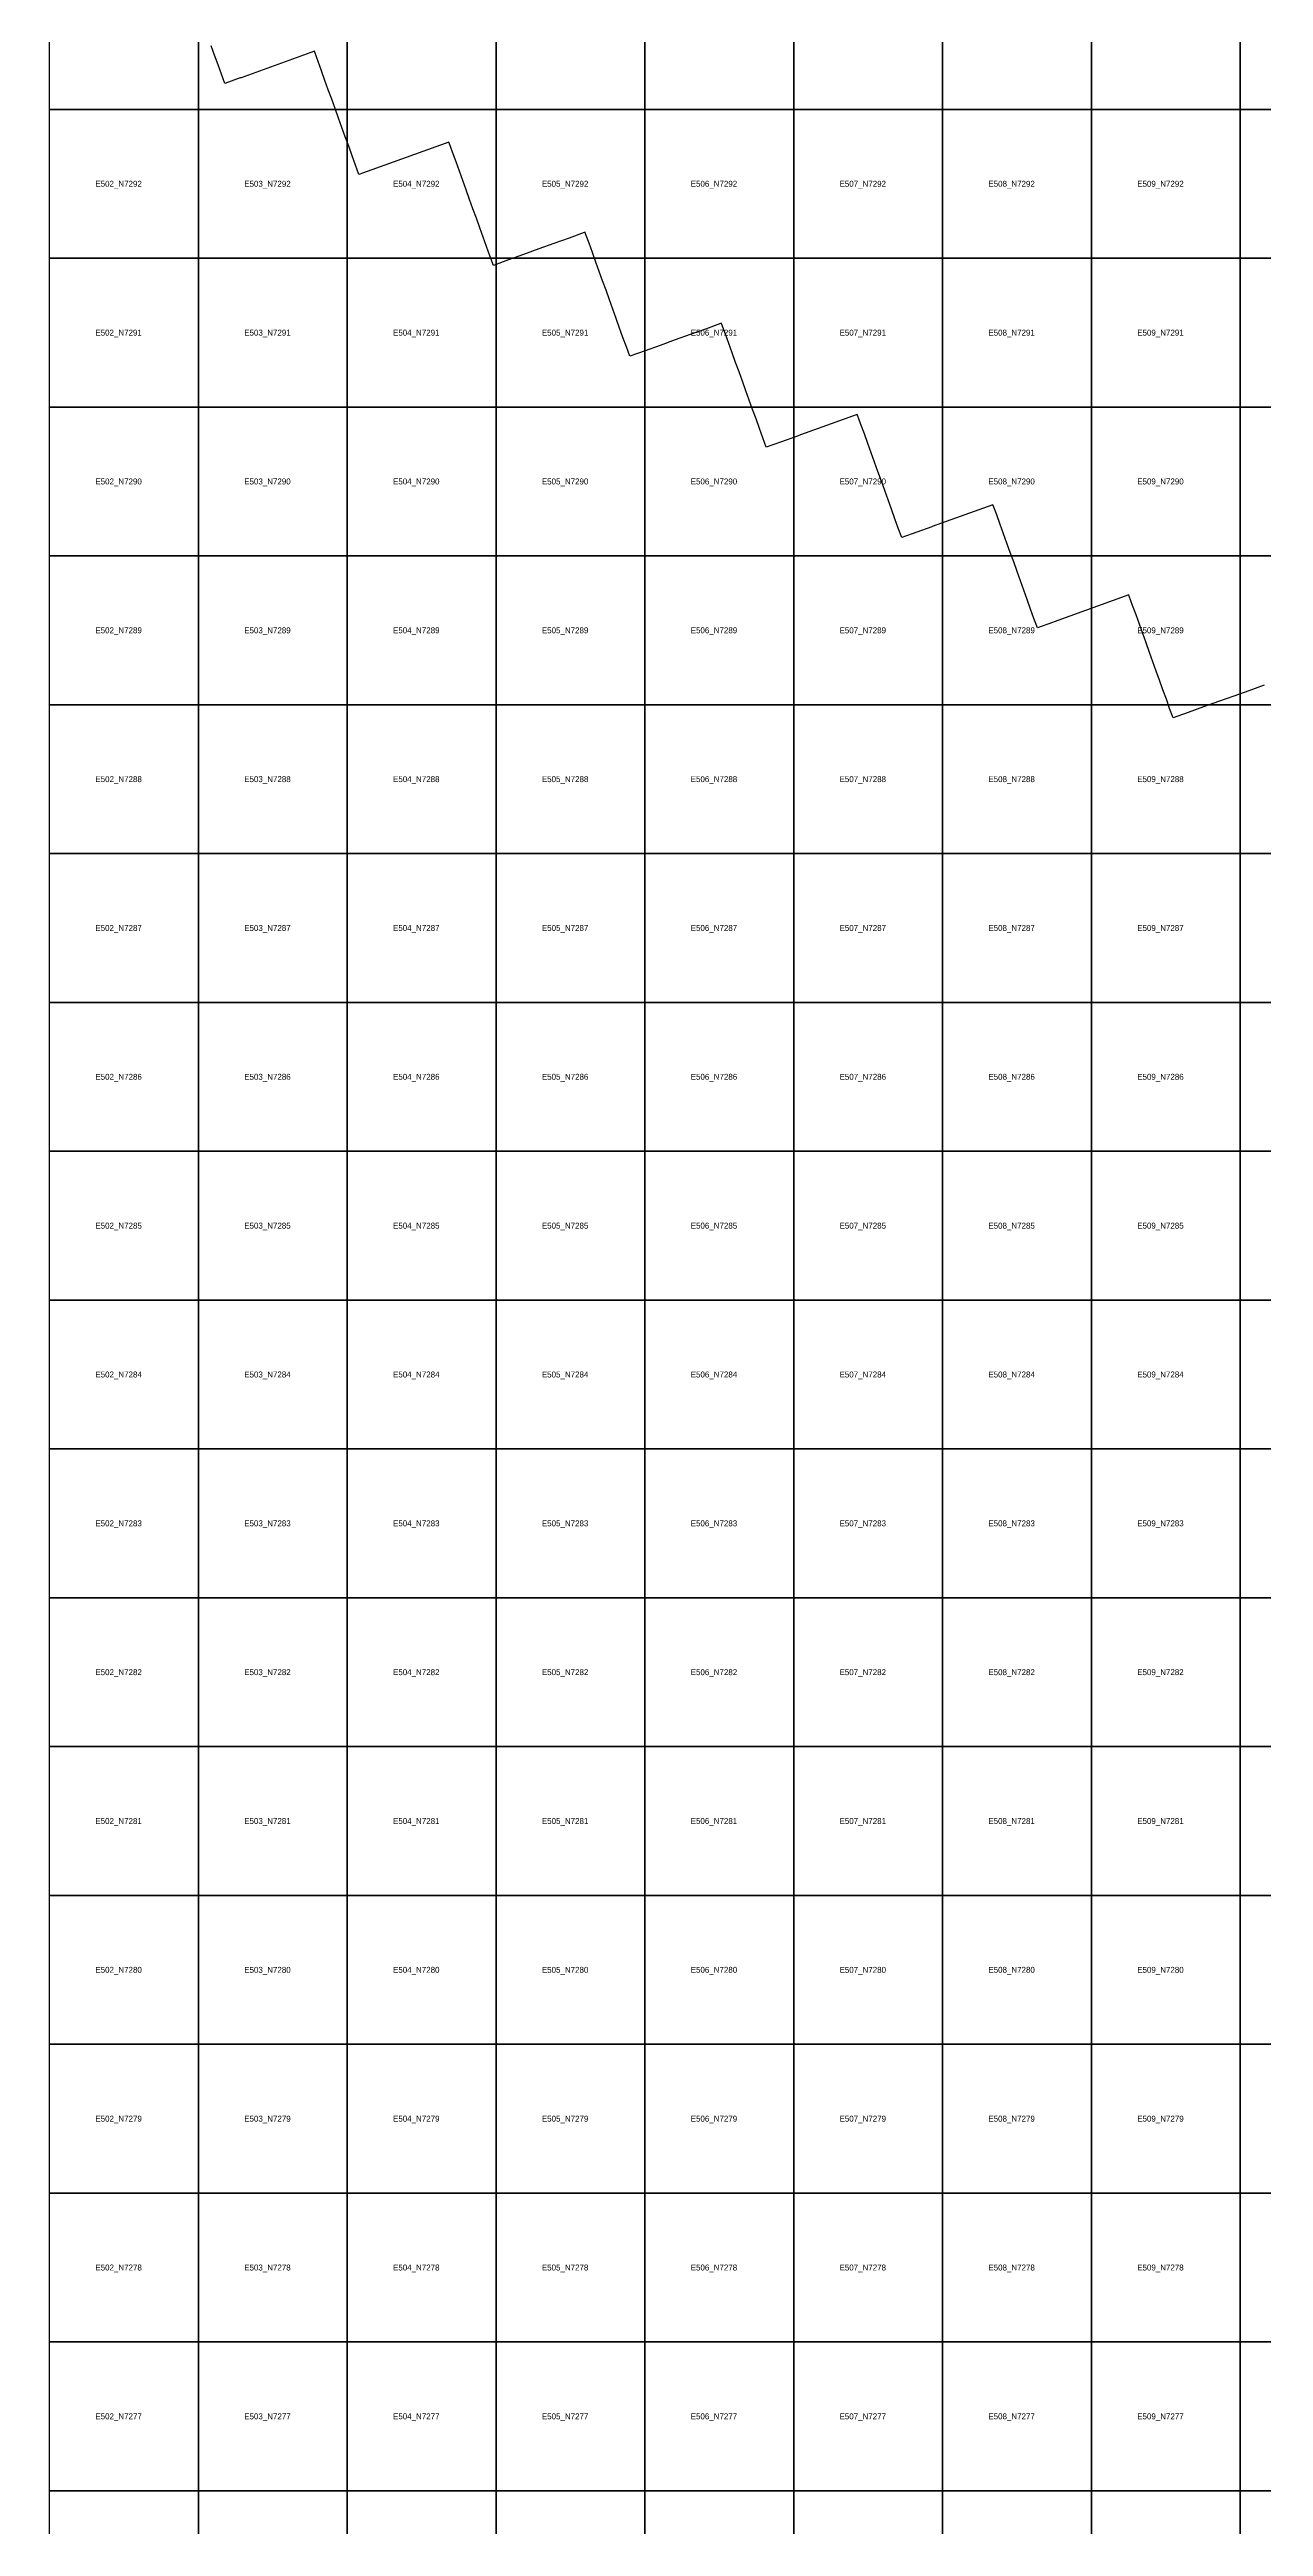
# Model space of a CAD drawing. Extents: x 325010 to 598009, y 7217000 to 7546188.
# Drawn here: x 502000 to 510156, y 7276760 to 7293402 of the extents above; entities that cross this region are included whole.
import ezdxf

# ---------------------------------------------------------------- set-up
doc = ezdxf.new("R2010")
doc.units = 0
doc.layers.add('D', color=7, linetype='Continuous')
doc.layers.add('Limpopo_1', color=7, linetype='Continuous')

msp = doc.modelspace()

# ---------------------------------------------------------------- linework, layer by layer
for points in [[(502000, 7293000), (502000, 7294000), (503000, 7294000), (503000, 7293000)], [(502000, 7292000), (502000, 7293000), (503000, 7293000), (503000, 7292000)], [(502000, 7291000), (502000, 7292000), (503000, 7292000), (503000, 7291000)], [(502000, 7290000), (502000, 7291000), (503000, 7291000), (503000, 7290000)], [(502000, 7289000), (502000, 7290000), (503000, 7290000), (503000, 7289000)], [(502000, 7288000), (502000, 7289000), (503000, 7289000), (503000, 7288000)], [(502000, 7287000), (502000, 7288000), (503000, 7288000), (503000, 7287000)], [(502000, 7286000), (502000, 7287000), (503000, 7287000), (503000, 7286000)], [(502000, 7285000), (502000, 7286000), (503000, 7286000), (503000, 7285000)], [(502000, 7284000), (502000, 7285000), (503000, 7285000), (503000, 7284000)], [(502000, 7283000), (502000, 7284000), (503000, 7284000), (503000, 7283000)], [(502000, 7282000), (502000, 7283000), (503000, 7283000), (503000, 7282000)], [(502000, 7281000), (502000, 7282000), (503000, 7282000), (503000, 7281000)], [(502000, 7280000), (502000, 7281000), (503000, 7281000), (503000, 7280000)], [(502000, 7279000), (502000, 7280000), (503000, 7280000), (503000, 7279000)], [(502000, 7278000), (502000, 7279000), (503000, 7279000), (503000, 7278000)], [(502000, 7277000), (502000, 7278000), (503000, 7278000), (503000, 7277000)], [(502000, 7276000), (502000, 7277000), (503000, 7277000), (503000, 7276000)]]:
    msp.add_lwpolyline(points, close=True)
at = {"layer": 'D'}
msp.add_lwpolyline([(510161, 7289131), (510059, 7289094), (509957, 7289058), (509855, 7289021), (509753, 7288985), (509651, 7288948), (509549, 7288912), (509526, 7288975), (509504, 7289038), (509481, 7289101), (509458, 7289164), (509436, 7289226), (509413, 7289289), (509390, 7289352), (509368, 7289415), (509345, 7289478), (509323, 7289541), (509300, 7289604), (509277, 7289667), (509255, 7289730), (509251, 7289738), (508751, 7289558), (508739, 7289553), (508637, 7289517), (508614, 7289580), (508592, 7289643), (508569, 7289706), (508546, 7289769), (508524, 7289833), (508501, 7289896), (508478, 7289959), (508455, 7290022), (508433, 7290085), (508410, 7290148), (508387, 7290212), (508364, 7290275), (508341, 7290338), (508339, 7290344), (507931, 7290197), (507929, 7290196), (507827, 7290160), (507726, 7290123), (507703, 7290186), (507680, 7290249), (507657, 7290313), (507634, 7290376), (507612, 7290439), (507589, 7290503), (507566, 7290566), (507543, 7290629), (507520, 7290692), (507498, 7290756), (507475, 7290819), (507452, 7290882), (507429, 7290946), (507427, 7290951), (507046, 7290813), (507019, 7290803), (506917, 7290767), (506815, 7290730), (506792, 7290793), (506770, 7290857), (506747, 7290920), (506724, 7290983), (506701, 7291047), (506678, 7291110), (506655, 7291173), (506633, 7291237), (506610, 7291300), (506587, 7291364), (506564, 7291427), (506541, 7291490), (506518, 7291554), (506515, 7291563), (506509, 7291561), (506407, 7291524), (506305, 7291487), (506204, 7291451), (506102, 7291414), (506001, 7291378), (505899, 7291341), (505876, 7291404), (505853, 7291468), (505830, 7291531), (505807, 7291595), (505785, 7291658), (505762, 7291721), (505739, 7291785), (505716, 7291848), (505693, 7291911), (505671, 7291974), (505648, 7292038), (505625, 7292101), (505602, 7292164), (505598, 7292175), (505592, 7292172), (505491, 7292135), (505389, 7292099), (505287, 7292062), (505185, 7292026), (505084, 7291989), (504982, 7291952), (504959, 7292016), (504936, 7292079), (504913, 7292142), (504891, 7292205), (504868, 7292269), (504845, 7292332), (504822, 7292395), (504799, 7292459), (504776, 7292522), (504754, 7292585), (504731, 7292648), (504708, 7292712), (504685, 7292775), (504683, 7292780), (504079, 7292562), (504056, 7292626), (504033, 7292689), (504010, 7292753), (503987, 7292816), (503965, 7292879), (503942, 7292942), (503919, 7293006), (503896, 7293069), (503873, 7293132), (503850, 7293195), (503828, 7293259), (503805, 7293322), (503782, 7293385), (503780, 7293391), (503287, 7293213), (503280, 7293211), (503178, 7293174), (503155, 7293237), (503132, 7293300), (503109, 7293364), (503087, 7293427)], dxfattribs=at)
at = {"layer": 'Limpopo_1'}
for points in [[(503000, 7293000), (503000, 7294000), (504000, 7294000), (504000, 7293000)], [(504000, 7293000), (504000, 7294000), (505000, 7294000), (505000, 7293000)], [(505000, 7293000), (505000, 7294000), (506000, 7294000), (506000, 7293000)], [(506000, 7293000), (506000, 7294000), (507000, 7294000), (507000, 7293000)], [(507000, 7293000), (507000, 7294000), (508000, 7294000), (508000, 7293000)], [(508000, 7293000), (508000, 7294000), (509000, 7294000), (509000, 7293000)], [(509000, 7293000), (509000, 7294000), (510000, 7294000), (510000, 7293000)], [(510000, 7293000), (510000, 7294000), (511000, 7294000), (511000, 7293000)], [(503000, 7292000), (503000, 7293000), (504000, 7293000), (504000, 7292000)], [(504000, 7292000), (504000, 7293000), (505000, 7293000), (505000, 7292000)], [(505000, 7292000), (505000, 7293000), (506000, 7293000), (506000, 7292000)], [(506000, 7292000), (506000, 7293000), (507000, 7293000), (507000, 7292000)], [(507000, 7292000), (507000, 7293000), (508000, 7293000), (508000, 7292000)], [(508000, 7292000), (508000, 7293000), (509000, 7293000), (509000, 7292000)], [(509000, 7292000), (509000, 7293000), (510000, 7293000), (510000, 7292000)], [(510000, 7292000), (510000, 7293000), (511000, 7293000), (511000, 7292000)], [(503000, 7291000), (503000, 7292000), (504000, 7292000), (504000, 7291000)], [(504000, 7291000), (504000, 7292000), (505000, 7292000), (505000, 7291000)], [(505000, 7291000), (505000, 7292000), (506000, 7292000), (506000, 7291000)], [(506000, 7291000), (506000, 7292000), (507000, 7292000), (507000, 7291000)], [(507000, 7291000), (507000, 7292000), (508000, 7292000), (508000, 7291000)], [(508000, 7291000), (508000, 7292000), (509000, 7292000), (509000, 7291000)], [(509000, 7291000), (509000, 7292000), (510000, 7292000), (510000, 7291000)], [(510000, 7291000), (510000, 7292000), (511000, 7292000), (511000, 7291000)], [(503000, 7290000), (503000, 7291000), (504000, 7291000), (504000, 7290000)], [(504000, 7290000), (504000, 7291000), (505000, 7291000), (505000, 7290000)], [(505000, 7290000), (505000, 7291000), (506000, 7291000), (506000, 7290000)], [(506000, 7290000), (506000, 7291000), (507000, 7291000), (507000, 7290000)], [(507000, 7290000), (507000, 7291000), (508000, 7291000), (508000, 7290000)], [(508000, 7290000), (508000, 7291000), (509000, 7291000), (509000, 7290000)], [(509000, 7290000), (509000, 7291000), (510000, 7291000), (510000, 7290000)], [(510000, 7290000), (510000, 7291000), (511000, 7291000), (511000, 7290000)], [(503000, 7289000), (503000, 7290000), (504000, 7290000), (504000, 7289000)], [(504000, 7289000), (504000, 7290000), (505000, 7290000), (505000, 7289000)], [(505000, 7289000), (505000, 7290000), (506000, 7290000), (506000, 7289000)], [(506000, 7289000), (506000, 7290000), (507000, 7290000), (507000, 7289000)], [(507000, 7289000), (507000, 7290000), (508000, 7290000), (508000, 7289000)], [(508000, 7289000), (508000, 7290000), (509000, 7290000), (509000, 7289000)], [(509000, 7289000), (509000, 7290000), (510000, 7290000), (510000, 7289000)], [(510000, 7289000), (510000, 7290000), (511000, 7290000), (511000, 7289000)], [(503000, 7288000), (503000, 7289000), (504000, 7289000), (504000, 7288000)], [(504000, 7288000), (504000, 7289000), (505000, 7289000), (505000, 7288000)], [(505000, 7288000), (505000, 7289000), (506000, 7289000), (506000, 7288000)], [(506000, 7288000), (506000, 7289000), (507000, 7289000), (507000, 7288000)], [(507000, 7288000), (507000, 7289000), (508000, 7289000), (508000, 7288000)], [(508000, 7288000), (508000, 7289000), (509000, 7289000), (509000, 7288000)], [(509000, 7288000), (509000, 7289000), (510000, 7289000), (510000, 7288000)], [(510000, 7288000), (510000, 7289000), (511000, 7289000), (511000, 7288000)], [(503000, 7287000), (503000, 7288000), (504000, 7288000), (504000, 7287000)], [(504000, 7287000), (504000, 7288000), (505000, 7288000), (505000, 7287000)], [(505000, 7287000), (505000, 7288000), (506000, 7288000), (506000, 7287000)], [(506000, 7287000), (506000, 7288000), (507000, 7288000), (507000, 7287000)], [(507000, 7287000), (507000, 7288000), (508000, 7288000), (508000, 7287000)], [(508000, 7287000), (508000, 7288000), (509000, 7288000), (509000, 7287000)], [(509000, 7287000), (509000, 7288000), (510000, 7288000), (510000, 7287000)], [(510000, 7287000), (510000, 7288000), (511000, 7288000), (511000, 7287000)], [(503000, 7286000), (503000, 7287000), (504000, 7287000), (504000, 7286000)], [(504000, 7286000), (504000, 7287000), (505000, 7287000), (505000, 7286000)], [(505000, 7286000), (505000, 7287000), (506000, 7287000), (506000, 7286000)], [(506000, 7286000), (506000, 7287000), (507000, 7287000), (507000, 7286000)], [(507000, 7286000), (507000, 7287000), (508000, 7287000), (508000, 7286000)], [(508000, 7286000), (508000, 7287000), (509000, 7287000), (509000, 7286000)], [(509000, 7286000), (509000, 7287000), (510000, 7287000), (510000, 7286000)], [(510000, 7286000), (510000, 7287000), (511000, 7287000), (511000, 7286000)], [(503000, 7285000), (503000, 7286000), (504000, 7286000), (504000, 7285000)], [(504000, 7285000), (504000, 7286000), (505000, 7286000), (505000, 7285000)], [(505000, 7285000), (505000, 7286000), (506000, 7286000), (506000, 7285000)], [(506000, 7285000), (506000, 7286000), (507000, 7286000), (507000, 7285000)], [(507000, 7285000), (507000, 7286000), (508000, 7286000), (508000, 7285000)], [(508000, 7285000), (508000, 7286000), (509000, 7286000), (509000, 7285000)], [(509000, 7285000), (509000, 7286000), (510000, 7286000), (510000, 7285000)], [(510000, 7285000), (510000, 7286000), (511000, 7286000), (511000, 7285000)], [(503000, 7284000), (503000, 7285000), (504000, 7285000), (504000, 7284000)], [(504000, 7284000), (504000, 7285000), (505000, 7285000), (505000, 7284000)], [(505000, 7284000), (505000, 7285000), (506000, 7285000), (506000, 7284000)], [(506000, 7284000), (506000, 7285000), (507000, 7285000), (507000, 7284000)], [(507000, 7284000), (507000, 7285000), (508000, 7285000), (508000, 7284000)], [(508000, 7284000), (508000, 7285000), (509000, 7285000), (509000, 7284000)], [(509000, 7284000), (509000, 7285000), (510000, 7285000), (510000, 7284000)], [(510000, 7284000), (510000, 7285000), (511000, 7285000), (511000, 7284000)], [(503000, 7283000), (503000, 7284000), (504000, 7284000), (504000, 7283000)], [(504000, 7283000), (504000, 7284000), (505000, 7284000), (505000, 7283000)], [(505000, 7283000), (505000, 7284000), (506000, 7284000), (506000, 7283000)], [(506000, 7283000), (506000, 7284000), (507000, 7284000), (507000, 7283000)], [(507000, 7283000), (507000, 7284000), (508000, 7284000), (508000, 7283000)], [(508000, 7283000), (508000, 7284000), (509000, 7284000), (509000, 7283000)], [(509000, 7283000), (509000, 7284000), (510000, 7284000), (510000, 7283000)], [(510000, 7283000), (510000, 7284000), (511000, 7284000), (511000, 7283000)], [(503000, 7282000), (503000, 7283000), (504000, 7283000), (504000, 7282000)], [(504000, 7282000), (504000, 7283000), (505000, 7283000), (505000, 7282000)], [(505000, 7282000), (505000, 7283000), (506000, 7283000), (506000, 7282000)], [(506000, 7282000), (506000, 7283000), (507000, 7283000), (507000, 7282000)], [(507000, 7282000), (507000, 7283000), (508000, 7283000), (508000, 7282000)], [(508000, 7282000), (508000, 7283000), (509000, 7283000), (509000, 7282000)], [(509000, 7282000), (509000, 7283000), (510000, 7283000), (510000, 7282000)], [(510000, 7282000), (510000, 7283000), (511000, 7283000), (511000, 7282000)], [(503000, 7281000), (503000, 7282000), (504000, 7282000), (504000, 7281000)], [(504000, 7281000), (504000, 7282000), (505000, 7282000), (505000, 7281000)], [(505000, 7281000), (505000, 7282000), (506000, 7282000), (506000, 7281000)], [(506000, 7281000), (506000, 7282000), (507000, 7282000), (507000, 7281000)], [(507000, 7281000), (507000, 7282000), (508000, 7282000), (508000, 7281000)], [(508000, 7281000), (508000, 7282000), (509000, 7282000), (509000, 7281000)], [(509000, 7281000), (509000, 7282000), (510000, 7282000), (510000, 7281000)], [(510000, 7281000), (510000, 7282000), (511000, 7282000), (511000, 7281000)], [(503000, 7280000), (503000, 7281000), (504000, 7281000), (504000, 7280000)], [(504000, 7280000), (504000, 7281000), (505000, 7281000), (505000, 7280000)], [(505000, 7280000), (505000, 7281000), (506000, 7281000), (506000, 7280000)], [(506000, 7280000), (506000, 7281000), (507000, 7281000), (507000, 7280000)], [(507000, 7280000), (507000, 7281000), (508000, 7281000), (508000, 7280000)], [(508000, 7280000), (508000, 7281000), (509000, 7281000), (509000, 7280000)], [(509000, 7280000), (509000, 7281000), (510000, 7281000), (510000, 7280000)], [(510000, 7280000), (510000, 7281000), (511000, 7281000), (511000, 7280000)], [(503000, 7279000), (503000, 7280000), (504000, 7280000), (504000, 7279000)], [(504000, 7279000), (504000, 7280000), (505000, 7280000), (505000, 7279000)], [(505000, 7279000), (505000, 7280000), (506000, 7280000), (506000, 7279000)], [(506000, 7279000), (506000, 7280000), (507000, 7280000), (507000, 7279000)], [(507000, 7279000), (507000, 7280000), (508000, 7280000), (508000, 7279000)], [(508000, 7279000), (508000, 7280000), (509000, 7280000), (509000, 7279000)], [(509000, 7279000), (509000, 7280000), (510000, 7280000), (510000, 7279000)], [(510000, 7279000), (510000, 7280000), (511000, 7280000), (511000, 7279000)], [(503000, 7278000), (503000, 7279000), (504000, 7279000), (504000, 7278000)], [(504000, 7278000), (504000, 7279000), (505000, 7279000), (505000, 7278000)], [(505000, 7278000), (505000, 7279000), (506000, 7279000), (506000, 7278000)], [(506000, 7278000), (506000, 7279000), (507000, 7279000), (507000, 7278000)], [(507000, 7278000), (507000, 7279000), (508000, 7279000), (508000, 7278000)], [(508000, 7278000), (508000, 7279000), (509000, 7279000), (509000, 7278000)], [(509000, 7278000), (509000, 7279000), (510000, 7279000), (510000, 7278000)], [(510000, 7278000), (510000, 7279000), (511000, 7279000), (511000, 7278000)], [(503000, 7277000), (503000, 7278000), (504000, 7278000), (504000, 7277000)], [(504000, 7277000), (504000, 7278000), (505000, 7278000), (505000, 7277000)], [(505000, 7277000), (505000, 7278000), (506000, 7278000), (506000, 7277000)], [(506000, 7277000), (506000, 7278000), (507000, 7278000), (507000, 7277000)], [(507000, 7277000), (507000, 7278000), (508000, 7278000), (508000, 7277000)], [(508000, 7277000), (508000, 7278000), (509000, 7278000), (509000, 7277000)], [(509000, 7277000), (509000, 7278000), (510000, 7278000), (510000, 7277000)], [(510000, 7277000), (510000, 7278000), (511000, 7278000), (511000, 7277000)], [(503000, 7276000), (503000, 7277000), (504000, 7277000), (504000, 7276000)], [(504000, 7276000), (504000, 7277000), (505000, 7277000), (505000, 7276000)], [(505000, 7276000), (505000, 7277000), (506000, 7277000), (506000, 7276000)], [(506000, 7276000), (506000, 7277000), (507000, 7277000), (507000, 7276000)], [(507000, 7276000), (507000, 7277000), (508000, 7277000), (508000, 7276000)], [(508000, 7276000), (508000, 7277000), (509000, 7277000), (509000, 7276000)], [(509000, 7276000), (509000, 7277000), (510000, 7277000), (510000, 7276000)], [(510000, 7276000), (510000, 7277000), (511000, 7277000), (511000, 7276000)]]:
    msp.add_lwpolyline(points, close=True, dxfattribs=at)

# ---------------------------------------------------------------- texts
for s, p in [('E502_N7292', (502308, 7292480)), ('E502_N7291', (502308, 7291480)), ('E502_N7290', (502308, 7290480)), ('E502_N7289', (502308, 7289480)), ('E502_N7288', (502308, 7288480)), ('E502_N7287', (502308, 7287480)), ('E502_N7286', (502308, 7286480)), ('E502_N7285', (502308, 7285480)), ('E502_N7284', (502308, 7284480)), ('E502_N7283', (502308, 7283480)), ('E502_N7282', (502308, 7282480)), ('E502_N7281', (502308, 7281480)), ('E502_N7280', (502308, 7280480)), ('E502_N7279', (502308, 7279480)), ('E502_N7278', (502308, 7278480)), ('E502_N7277', (502308, 7277480))]:
    msp.add_text(s, height=40).set_placement(p)
for s, p in [('E503_N7292', (503308, 7292480)), ('E504_N7292', (504308, 7292480)), ('E505_N7292', (505308, 7292480)), ('E506_N7292', (506308, 7292480)), ('E507_N7292', (507308, 7292480)), ('E508_N7292', (508308, 7292480)), ('E509_N7292', (509308, 7292480)), ('E503_N7291', (503308, 7291480)), ('E504_N7291', (504308, 7291480)), ('E505_N7291', (505308, 7291480)), ('E506_N7291', (506308, 7291480)), ('E507_N7291', (507308, 7291480)), ('E508_N7291', (508308, 7291480)), ('E509_N7291', (509308, 7291480)), ('E503_N7290', (503308, 7290480)), ('E504_N7290', (504308, 7290480)), ('E505_N7290', (505308, 7290480)), ('E506_N7290', (506308, 7290480)), ('E507_N7290', (507308, 7290480)), ('E508_N7290', (508308, 7290480)), ('E509_N7290', (509308, 7290480)), ('E503_N7289', (503308, 7289480)), ('E504_N7289', (504308, 7289480)), ('E505_N7289', (505308, 7289480)), ('E506_N7289', (506308, 7289480)), ('E507_N7289', (507308, 7289480)), ('E508_N7289', (508308, 7289480)), ('E509_N7289', (509308, 7289480)), ('E503_N7288', (503308, 7288480)), ('E504_N7288', (504308, 7288480)), ('E505_N7288', (505308, 7288480)), ('E506_N7288', (506308, 7288480)), ('E507_N7288', (507308, 7288480)), ('E508_N7288', (508308, 7288480)), ('E509_N7288', (509308, 7288480)), ('E503_N7287', (503308, 7287480)), ('E504_N7287', (504308, 7287480)), ('E505_N7287', (505308, 7287480)), ('E506_N7287', (506308, 7287480)), ('E507_N7287', (507308, 7287480)), ('E508_N7287', (508308, 7287480)), ('E509_N7287', (509308, 7287480)), ('E503_N7286', (503308, 7286480)), ('E504_N7286', (504308, 7286480)), ('E505_N7286', (505308, 7286480)), ('E506_N7286', (506308, 7286480)), ('E507_N7286', (507308, 7286480)), ('E508_N7286', (508308, 7286480)), ('E509_N7286', (509308, 7286480)), ('E503_N7285', (503308, 7285480)), ('E504_N7285', (504308, 7285480)), ('E505_N7285', (505308, 7285480)), ('E506_N7285', (506308, 7285480)), ('E507_N7285', (507308, 7285480)), ('E508_N7285', (508308, 7285480)), ('E509_N7285', (509308, 7285480)), ('E503_N7284', (503308, 7284480)), ('E504_N7284', (504308, 7284480)), ('E505_N7284', (505308, 7284480)), ('E506_N7284', (506308, 7284480)), ('E507_N7284', (507308, 7284480)), ('E508_N7284', (508308, 7284480)), ('E509_N7284', (509308, 7284480)), ('E503_N7283', (503308, 7283480)), ('E504_N7283', (504308, 7283480)), ('E505_N7283', (505308, 7283480)), ('E506_N7283', (506308, 7283480)), ('E507_N7283', (507308, 7283480)), ('E508_N7283', (508308, 7283480)), ('E509_N7283', (509308, 7283480)), ('E503_N7282', (503308, 7282480)), ('E504_N7282', (504308, 7282480)), ('E505_N7282', (505308, 7282480)), ('E506_N7282', (506308, 7282480)), ('E507_N7282', (507308, 7282480)), ('E508_N7282', (508308, 7282480)), ('E509_N7282', (509308, 7282480)), ('E503_N7281', (503308, 7281480)), ('E504_N7281', (504308, 7281480)), ('E505_N7281', (505308, 7281480)), ('E506_N7281', (506308, 7281480)), ('E507_N7281', (507308, 7281480)), ('E508_N7281', (508308, 7281480)), ('E509_N7281', (509308, 7281480)), ('E503_N7280', (503308, 7280480)), ('E504_N7280', (504308, 7280480)), ('E505_N7280', (505308, 7280480)), ('E506_N7280', (506308, 7280480)), ('E507_N7280', (507308, 7280480)), ('E508_N7280', (508308, 7280480)), ('E509_N7280', (509308, 7280480)), ('E503_N7279', (503308, 7279480)), ('E504_N7279', (504308, 7279480)), ('E505_N7279', (505308, 7279480)), ('E506_N7279', (506308, 7279480)), ('E507_N7279', (507308, 7279480)), ('E508_N7279', (508308, 7279480)), ('E509_N7279', (509308, 7279480)), ('E503_N7278', (503308, 7278480)), ('E504_N7278', (504308, 7278480)), ('E505_N7278', (505308, 7278480)), ('E506_N7278', (506308, 7278480)), ('E507_N7278', (507308, 7278480)), ('E508_N7278', (508308, 7278480)), ('E509_N7278', (509308, 7278480)), ('E503_N7277', (503308, 7277480)), ('E504_N7277', (504308, 7277480)), ('E505_N7277', (505308, 7277480)), ('E506_N7277', (506308, 7277480)), ('E507_N7277', (507308, 7277480)), ('E508_N7277', (508308, 7277480)), ('E509_N7277', (509308, 7277480))]:
    msp.add_text(s, height=40, dxfattribs=at).set_placement(p)

doc.saveas('drawing.dxf')
